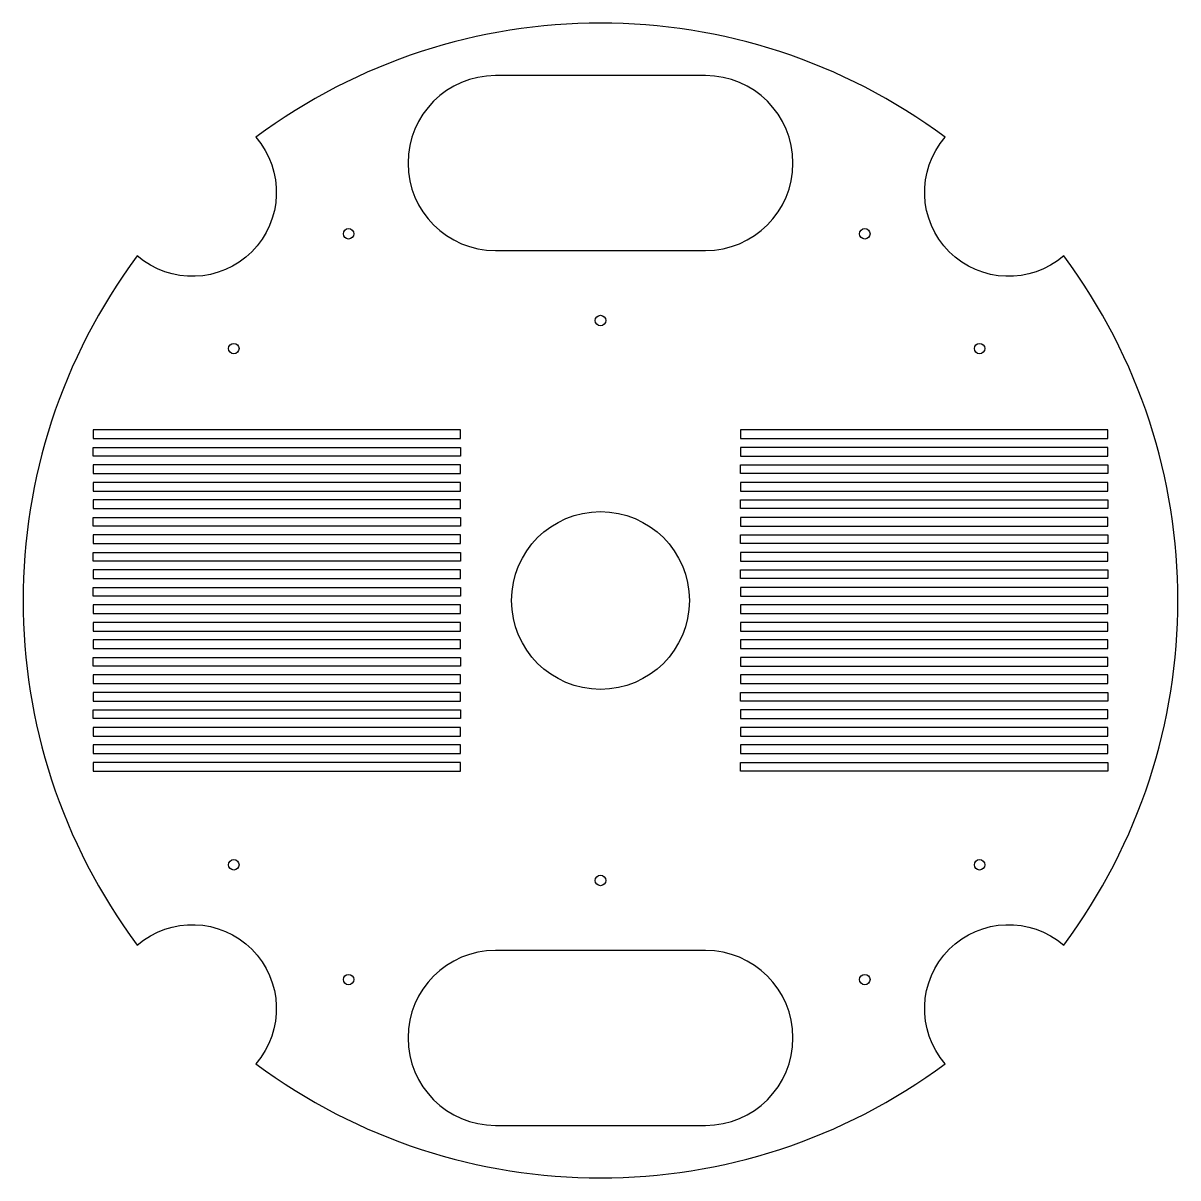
# Model space of a CAD drawing. Header units: millimetres. Extents: x -165 to 165, y -165 to 165.
import ezdxf

# ---------------------------------------------------------------- set-up
doc = ezdxf.new("R2010")
doc.units = ezdxf.units.MM
doc.layers.get('0').update_dxf_attribs({"linetype": 'CONTINUOUS'})

msp = doc.modelspace()

# ---------------------------------------------------------------- linework, layer by layer
for points in [[(98.47, -132.39, -0.929593), (132.39, -98.47, 0.331118), (132.39, 98.47, -0.929593), (98.47, 132.39, 0.331118), (-98.47, 132.39, -0.929593), (-132.39, 98.47, 0.331118), (-132.39, -98.47, -0.929593), (-98.47, -132.39, 0.331118)], [(-30, 100), (30, 100, 1), (30, 150), (-30, 150, 1)], [(30, -150, 1), (30, -100), (-30, -100, 1), (-30, -150)]]:
    msp.add_lwpolyline(points, format="xyb", close=True)
for points in [[(-40, 48.75), (-145, 48.75), (-145, 46.25), (-40, 46.25)], [(40, 46.25), (145, 46.25), (145, 48.75), (40, 48.75)], [(-145, 43.75), (-40, 43.75), (-40, 41.25), (-145, 41.25)], [(145, 43.75), (40, 43.75), (40, 41.25), (145, 41.25)], [(-145, 36.25), (-40, 36.25), (-40, 38.75), (-145, 38.75)], [(145, 38.75), (145, 36.25), (40, 36.25), (40, 38.75)], [(-40, 31.25), (-40, 33.75), (-145, 33.75), (-145, 31.25)], [(40, 33.75), (40, 31.25), (145, 31.25), (145, 33.75)], [(-145, 26.25), (-40, 26.25), (-40, 28.75), (-145, 28.75)], [(145, 26.25), (40, 26.25), (40, 28.75), (145, 28.75)], [(-145, 23.75), (-40, 23.75), (-40, 21.25), (-145, 21.25)], [(40, 23.75), (40, 21.25), (145, 21.25), (145, 23.75)], [(-145, 18.75), (-145, 16.25), (-40, 16.25), (-40, 18.75)], [(145, 18.75), (145, 16.25), (40, 16.25), (40, 18.75)], [(-40, 11.25), (-145, 11.25), (-145, 13.75), (-40, 13.75)], [(145, 11.25), (145, 13.75), (40, 13.75), (40, 11.25)], [(-145, 8.75), (-145, 6.25), (-40, 6.25), (-40, 8.75)], [(145, 6.25), (40, 6.25), (40, 8.75), (145, 8.75)], [(-145, 3.75), (-40, 3.75), (-40, 1.25), (-145, 1.25)], [(145, 3.75), (40, 3.75), (40, 1.25), (145, 1.25)], [(-145, -1.25), (-145, -3.75), (-40, -3.75), (-40, -1.25)], [(40, -3.75), (145, -3.75), (145, -1.25), (40, -1.25)], [(-40, -6.25), (-145, -6.25), (-145, -8.75), (-40, -8.75)], [(40, -6.25), (40, -8.75), (145, -8.75), (145, -6.25)], [(-40, -13.75), (-40, -11.25), (-145, -11.25), (-145, -13.75)], [(145, -11.25), (40, -11.25), (40, -13.75), (145, -13.75)], [(-145, -16.25), (-40, -16.25), (-40, -18.75), (-145, -18.75)], [(145, -18.75), (145, -16.25), (40, -16.25), (40, -18.75)], [(-40, -23.75), (-40, -21.25), (-145, -21.25), (-145, -23.75)], [(145, -23.75), (145, -21.25), (40, -21.25), (40, -23.75)], [(-40, -28.75), (-40, -26.25), (-145, -26.25), (-145, -28.75)], [(145, -28.75), (40, -28.75), (40, -26.25), (145, -26.25)], [(-145, -31.25), (-40, -31.25), (-40, -33.75), (-145, -33.75)], [(145, -33.75), (145, -31.25), (40, -31.25), (40, -33.75)], [(-145, -38.75), (-40, -38.75), (-40, -36.25), (-145, -36.25)], [(145, -36.25), (40, -36.25), (40, -38.75), (145, -38.75)], [(-145, -41.25), (-145, -43.75), (-40, -43.75), (-40, -41.25)], [(145, -41.25), (40, -41.25), (40, -43.75), (145, -43.75)], [(-40, -48.75), (-40, -46.25), (-145, -46.25), (-145, -48.75)], [(145, -46.25), (145, -48.75), (40, -48.75), (40, -46.25)]]:
    msp.add_lwpolyline(points, close=True)
for centre, radius in [((-71.98, 104.79), 1.5), ((75.52, 104.79), 1.5), ((0, 80), 1.5), ((-104.79, 71.98), 1.5), ((108.33, 71.98), 1.5), ((0, 0), 25.4), ((-104.79, -75.52), 1.5), ((108.33, -75.52), 1.5), ((0, -80), 1.5), ((-71.98, -108.33), 1.5), ((75.52, -108.33), 1.5)]:
    msp.add_circle(centre, radius)

doc.saveas('drawing.dxf')
